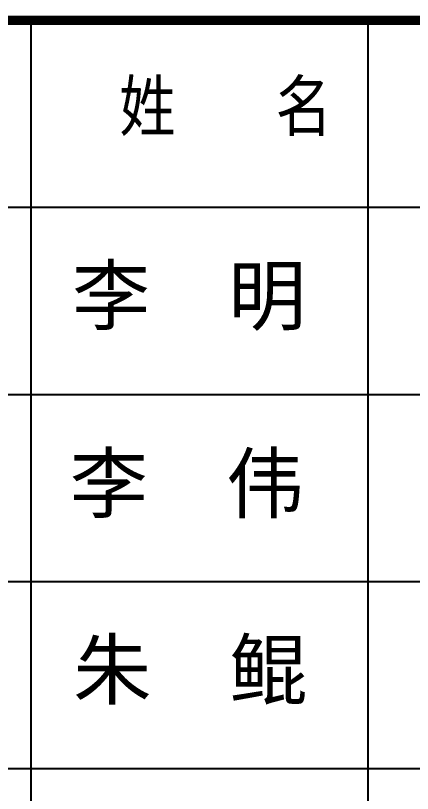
# Model space of a CAD drawing. Extents: x 8844666 to 9156203, y 1662182 to 2655606.
# Drawn here: x 9025319 to 9027439, y 1748025 to 1752183 of the extents above; entities that cross this region are included whole.
import ezdxf

# ---------------------------------------------------------------- set-up
doc = ezdxf.new("R2010")
doc.units = 0
doc.header["$LTSCALE"] = 1000
doc.header["$MEASUREMENT"] = 0
doc.layers.get('0').update_dxf_attribs({"linetype": 'CONTINUOUS'})
for name, color, linetype in [('PP-PM-TK', 7, 'CONTINUOUS'), ('PUB_TEXT', 7, 'CONTINUOUS'), ('签名', 255, 'CONTINUOUS')]:
    doc.layers.add(name, color=color, linetype=linetype)
doc.styles.add('-黑体', font='')
doc.styles.add('TQ', font='txt.shx', dxfattribs={"width": 0.8, "bigfont": 'hztxt.shx'})
doc.styles.get('-黑体').set_extended_font_data('SimSun')

# ---------------------------------------------------------------- blocks, each defined once
blk = doc.blocks.new('A1-TK')
at = {"layer": 'PP-PM-TK', "color": 4}
for p, q in [((9148150.3, 1813479.9), (9148150.3, 1820479.9)), ((9149950.4, 1813479.9), (9149950.4, 1820479.9)), ((9146250.4, 1819479.9), (9151750.4, 1819479.9)), ((9146250.4, 1818479.9), (9151750.4, 1818479.9)), ((9146250.4, 1817479.9), (9151750.4, 1817479.9)), ((9146250.4, 1816479.9), (9151750.4, 1816479.9))]:
    blk.add_line(p, q, dxfattribs=at)
at = {"layer": 'PP-PM-TK', "color": 4, "const_width": 50}
blk.add_lwpolyline([(9146250.4, 1820479.9), (9151750.4, 1820479.9)], dxfattribs=at)
at = {"layer": 'PUB_TEXT', "color": 2, "style": 'TQ'}
blk.add_text('姓  名', height=300, dxfattribs=at).set_placement((9148620.8, 1819860.2))
at = {"layer": '签名', "linetype": 'Continuous', "style": '-黑体'}
for s, p in [('李  明', (9148367.7, 1818855.4)), ('李  伟', (9148356, 1817851)), ('朱  鲲', (9148374, 1816855.4))]:
    blk.add_text(s, height=306, dxfattribs=at).set_placement(p)

msp = doc.modelspace()

# ---------------------------------------------------------------- block references
msp.add_blockref('A1-TK', (-122747.6, -68321.6))

doc.saveas('drawing.dxf')
